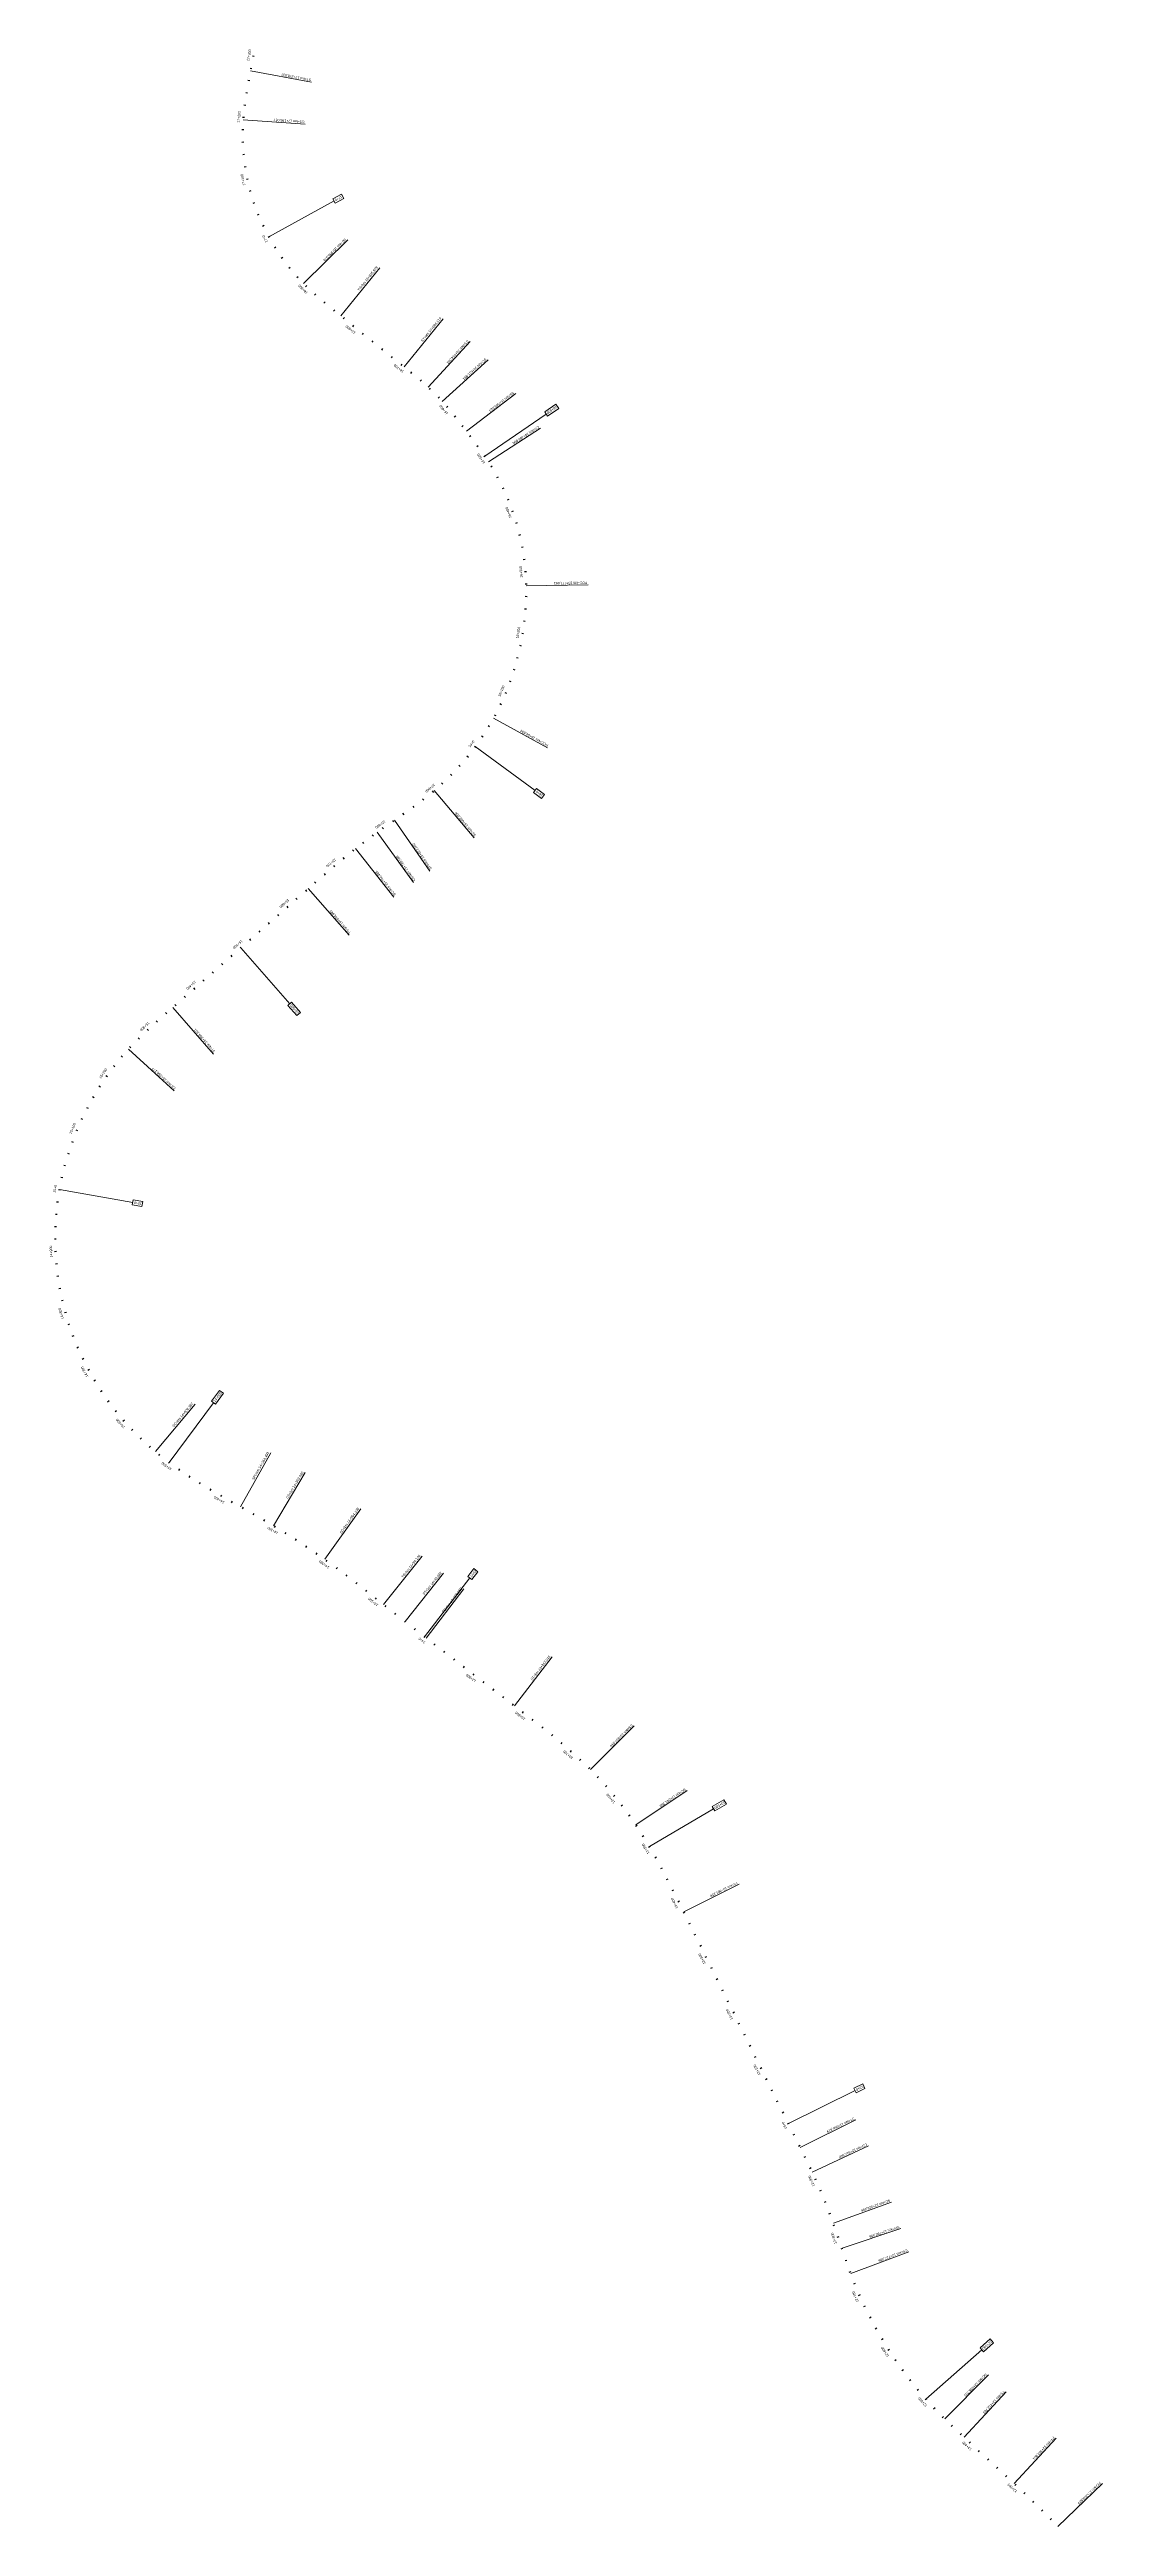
# Model space of a CAD drawing. Header units: metres. Extents: x 286368 to 330619, y 7396693 to 7466163.
# Drawn here: x 321236 to 322935, y 7401393 to 7405390 of the extents above; entities that cross this region are included whole.
import ezdxf

# ---------------------------------------------------------------- set-up
doc = ezdxf.new("R2010")
doc.units = ezdxf.units.M
doc.header["$MEASUREMENT"] = 0
for name, color, linetype, lineweight in [('U-HZ-ESTACAS', 3, 'Continuous', 30), ('U-HZ-KM', 1, 'Continuous', 20), ('U-HZ-NOTAVEIS', 2, 'Continuous', 30)]:
    doc.layers.add(name, color=color, linetype=linetype, lineweight=lineweight)
doc.layers.add('U-HZ-TRAÇO', color=3, linetype='TIC_LINE')
doc.styles.add('ARIAL', font='arial.ttf')
doc.styles.get("Standard").update_dxf_attribs({"font": 'arial.ttf'})
doc.linetypes.add('TIC_LINE', pattern='A,3.5,-0.25,["TIC",Standard,S=0.175,R=0,X=-0.05,Y=-0.1],-0.5', length=4.25)

# ---------------------------------------------------------------- blocks, each defined once
blk = doc.blocks.new('AeccTick (TIC)')
at = {"layer": 'U-HZ-TRAÇO', "lineweight": -2}
blk.add_line((0, 0.75), (0, -0.75), dxfattribs=at)

msp = doc.modelspace()

# ---------------------------------------------------------------- linework, layer by layer
at = {"layer": 'U-HZ-KM', "color": 1, "linetype": 'Continuous', "lineweight": 0}
for p, q in [((321706.8, 7405156.5), (321693, 7405149)), ((321693, 7405149), (321696.9, 7405141.9)), ((321696.9, 7405141.9), (321710.7, 7405149.4)), ((321710.7, 7405149.4), (321706.8, 7405156.5)), ((321589.8, 7405087.7), (321695, 7405145.4)), ((321938.1, 7404733.8), (322037.2, 7404801.6)), ((322053, 7404817.3), (322034.9, 7404804.9)), ((322034.9, 7404804.9), (322039.5, 7404798.2)), ((322039.5, 7404798.2), (322057.6, 7404810.6)), ((322057.6, 7404810.6), (322053, 7404817.3)), ((321922.7, 7404264.9), (322019.4, 7404193.9)), ((322021.8, 7404197.2), (322017.1, 7404190.7)), ((322017.1, 7404190.7), (322029.7, 7404181.4)), ((322034.5, 7404187.9), (322021.8, 7404197.2)), ((322029.7, 7404181.4), (322034.5, 7404187.9)), ((321544.3, 7403940.2), (321623.4, 7403849.9)), ((321626.4, 7403852.6), (321620.3, 7403847.3)), ((321620.3, 7403847.3), (321634.8, 7403830.8)), ((321640.9, 7403836.1), (321626.4, 7403852.6)), ((321634.8, 7403830.8), (321640.9, 7403836.1)), ((321251.7, 7403550.1), (321369.9, 7403529.5)), ((321370.6, 7403533.5), (321369.2, 7403525.5)), ((321369.2, 7403525.5), (321384.7, 7403522.8)), ((321386.1, 7403530.8), (321370.6, 7403533.5)), ((321384.7, 7403522.8), (321386.1, 7403530.8)), ((321428.8, 7403109.7), (321500.3, 7403206.1)), ((321510.1, 7403226.1), (321497.1, 7403208.5)), ((321497.1, 7403208.5), (321503.6, 7403203.7)), ((321503.6, 7403203.7), (321516.6, 7403221.3)), ((321516.6, 7403221.3), (321510.1, 7403226.1)), ((321841.1, 7402828.3), (321914.2, 7402923.4)), ((321920.6, 7402938.4), (321911, 7402925.9)), ((321911, 7402925.9), (321917.4, 7402921)), ((321917.4, 7402921), (321927, 7402933.4)), ((321927, 7402933.4), (321920.6, 7402938.4)), ((322204, 7402489.9), (322307.4, 7402550.9)), ((322324.3, 7402565.5), (322305.4, 7402554.3)), ((322305.4, 7402554.3), (322309.5, 7402547.4)), ((322309.5, 7402547.4), (322328.4, 7402558.5)), ((322328.4, 7402558.5), (322324.3, 7402565.5)), ((322428.3, 7402043.1), (322535.9, 7402096.3)), ((322548.2, 7402106.9), (322534.1, 7402100)), ((322534.1, 7402100), (322537.7, 7402092.7)), ((322537.7, 7402092.7), (322551.8, 7402099.7)), ((322551.8, 7402099.7), (322548.2, 7402106.9)), ((322650.3, 7401598.4), (322740.3, 7401677.8)), ((322754.1, 7401695.3), (322737.6, 7401680.8)), ((322737.6, 7401680.8), (322743, 7401674.8)), ((322743, 7401674.8), (322759.4, 7401689.3)), ((322759.4, 7401689.3), (322754.1, 7401695.3))]:
    msp.add_line(p, q, dxfattribs=at)
at = {"layer": 'U-HZ-NOTAVEIS', "color": 1, "linetype": 'Continuous', "lineweight": 0}
for p, q in [((321560.3, 7405355.7), (321658.5, 7405337)), ((321548.4, 7405276.6), (321648.2, 7405269.5)), ((321645.6, 7405012.5), (321717, 7405082.5)), ((321705.9, 7404959.9), (321768.6, 7405037.8)), ((321808.2, 7404877.6), (321870.9, 7404955.4)), ((321846.7, 7404845.1), (321914.6, 7404918.5)), ((321869.5, 7404822.1), (321943.5, 7404889.3)), ((321908.7, 7404773.8), (321988.1, 7404834.5)), ((321944.2, 7404724.7), (322028.2, 7404778.9)), ((322005, 7404524.5), (322105, 7404526.1)), ((321952.1, 7404311), (322039.7, 7404262.9)), ((321856.6, 7404194), (321921.3, 7404117.7)), ((321764.5, 7404126.7), (321822.9, 7404045.6)), ((321792.3, 7404146.2), (321849.3, 7404064.1)), ((321729.6, 7404100.4), (321791.6, 7404021.9)), ((321653.3, 7404035.8), (321719.2, 7403960.6)), ((321434.6, 7403844), (321500.5, 7403768.8)), ((321363.3, 7403776.9), (321437, 7403709.3)), ((321406.5, 7403127.3), (321470.6, 7403204)), ((321543.9, 7403038.4), (321593.1, 7403125.5)), ((321597.2, 7403007.7), (321648.5, 7403093.5)), ((321679.9, 7402953.5), (321738.1, 7403034.8)), ((321775, 7402880.4), (321837.3, 7402958.7)), ((321809.5, 7402853), (321871.7, 7402931.3)), ((321843.7, 7402826.3), (321904.6, 7402905.6)), ((321986.3, 7402717), (322047.1, 7402796.3)), ((322108.7, 7402614.1), (322179.5, 7402684.8)), ((322182.1, 7402524.9), (322265.1, 7402580.6)), ((322259.3, 7402384.8), (322348.9, 7402429.2)), ((322447.5, 7402004.4), (322537.1, 7402048.8)), ((322466.8, 7401964.5), (322557.5, 7402006.9)), ((322500.8, 7401882.3), (322594.9, 7401916.2)), ((322514.8, 7401841.6), (322609.6, 7401873.5)), ((322528.9, 7401801), (322622.6, 7401836)), ((322680.7, 7401566.3), (322751, 7401637.3)), ((322711.9, 7401536.7), (322779.8, 7401610.1)), ((322792.4, 7401462.1), (322860.4, 7401535.4)), ((322863.3, 7401392.7), (322935.2, 7401462.3))]:
    msp.add_line(p, q, dxfattribs=at)

# ---------------------------------------------------------------- block references
at = {"layer": 'U-HZ-TRAÇO', "color": 40, "linetype": 'Continuous', "lineweight": 30}
for p, xscale, yscale, zscale, rotation in [((321561, 7405359.6), 2, 2, 2, 79.25185494521429), ((321564.7, 7405379.2), 2, 2, 2, 79.25185494521429), ((321553.8, 7405320.2), 1.999999999999999, 1.999999999999999, 1.999999999999999, 80.60964968855252), ((321557.3, 7405339.9), 1.999999999999999, 1.999999999999999, 1.999999999999999, 79.52074616654569), ((321548.7, 7405280.6), 2, 2, 2, 85.29676094481798), ((321550.9, 7405300.4), 2, 2, 2, 82.53498794797662), ((321547.7, 7405260.6), 2, 2, 2, 88.62607745770654), ((321547.8, 7405240.6), 2, 2, 2, 91.9718164072672), ((321549, 7405220.6), 2, 2, 2, 95.3175553569244), ((321551.5, 7405200.8), 2, 2, 2, 98.66329430656837), ((321555.1, 7405181.1), 2, 2, 2, 102.0090332563324), ((321559.8, 7405161.7), 2, 2, 2, 105.354772205892), ((321565.6, 7405142.6), 2, 2, 2, 108.7005111556632), ((321572.6, 7405123.8), 1.999999999999999, 1.999999999999999, 1.999999999999999, 112.0462501052602), ((321580.7, 7405105.5), 2, 2, 2, 115.3919890549514), ((321589.8, 7405087.7), 2, 2, 2, 118.7377280046591), ((321599.9, 7405070.5), 1.999999999999999, 1.999999999999999, 1.999999999999999, 122.083466954252), ((321611, 7405053.8), 2, 2, 2, 125.4292059038667), ((321623, 7405037.9), 1.999999999999999, 1.999999999999999, 1.999999999999999, 128.7749448535406), ((321636, 7405022.7), 2, 2, 2, 132.1206838032089), ((321649.9, 7405008.2), 2, 2, 2, 135.4290504812395), ((321664.4, 7404994.6), 2, 2, 2, 138.1065341998862), ((321679.6, 7404981.5), 2, 2, 2, 139.9475831811157), ((321695, 7404968.7), 2, 2, 2, 140.9521974249279), ((321710.6, 7404956.2), 2, 2, 2, 141.1577492030019), ((321726.1, 7404943.6), 2, 2, 2, 141.1577492030019), ((321741.7, 7404931.1), 2, 2, 2, 141.1577492030019), ((321757.3, 7404918.6), 2, 2, 2, 141.1577492030019), ((321772.9, 7404906), 2, 2, 2, 141.1577492030019), ((321788.5, 7404893.5), 2, 2, 2, 141.1577492030019), ((321804, 7404880.9), 2, 2, 2, 141.1577492030019), ((321819.6, 7404868.4), 2, 2, 2, 140.8287626400627), ((321834.9, 7404855.6), 2, 2, 2, 139.3143447303387), ((321849.8, 7404842.2), 2, 2, 2, 136.5980651659382), ((321864, 7404828.1), 2, 2, 2, 133.5009960018933), ((321877.4, 7404813.2), 2, 2, 2, 130.5797565848604), ((321890.1, 7404797.8), 2, 2, 2, 128.5715181988231), ((321902.4, 7404782), 2, 2, 2, 127.5580368700241), ((321914.5, 7404766.1), 2, 2, 2, 127.3089951595138), ((321926.5, 7404750.1), 2, 2, 2, 126.3329623738359), ((321938.1, 7404733.8), 2, 2, 2, 124.3621725309196), ((321949, 7404717), 2, 2, 2, 121.4972176575169), ((321959, 7404699.7), 2, 2, 2, 118.4816503147364), ((321968.1, 7404681.9), 2, 2, 2, 115.4660829719183), ((321976.2, 7404663.6), 2, 2, 2, 112.4505156292005), ((321983.4, 7404645), 2, 2, 2, 109.434948286295), ((321989.5, 7404625.9), 2, 2, 2, 106.4193809436098), ((321994.7, 7404606.6), 2, 2, 2, 103.4038136007321), ((321998.8, 7404587), 2, 2, 2, 100.3882462579168), ((322001.9, 7404567.3), 2, 2, 2, 97.37267891515512), ((322003.9, 7404547.4), 1.999999999999999, 1.999999999999999, 1.999999999999999, 94.35711157244589), ((322004.9, 7404527.4), 2, 2, 2, 91.3415442296511), ((322003.9, 7404487.4), 2, 2, 2, 85.96070027496471), ((322004.9, 7404507.4), 2, 2, 2, 88.62562025241685), ((321995.6, 7404428.1), 2, 2, 2, 77.96594034290337), ((321999.3, 7404447.7), 2, 2, 2, 80.63086032036185), ((322002.1, 7404467.5), 2, 2, 2, 83.29578029770938), ((321985.4, 7404389.4), 2, 2, 2, 72.6361003882881), ((321990.9, 7404408.6), 2, 2, 2, 75.3010203656313), ((321971.7, 7404351.8), 2, 2, 2, 67.30626043359126), ((321979, 7404370.5), 2, 2, 2, 69.97118041088248), ((321954.6, 7404315.7), 2, 2, 2, 61.97642047888766), ((321963.6, 7404333.6), 2, 2, 2, 64.64134045617632), ((321934.2, 7404281.3), 2, 2, 2, 56.47977745014887), ((321944.8, 7404298.3), 2, 2, 2, 59.24101983734659), ((321897.5, 7404233.9), 2, 2, 2, 48.19605028842728), ((321910.5, 7404249.1), 2, 2, 2, 50.95729267565601), ((321922.7, 7404264.9), 2, 2, 2, 53.71853506293043), ((321854.4, 7404192.2), 2, 2, 2, 39.91907430413581), ((321869.5, 7404205.4), 2, 2, 2, 42.67356551401772), ((321883.8, 7404219.3), 2, 2, 2, 45.43480790123869), ((321806.5, 7404156.1), 2, 2, 2, 35.02498561621497), ((321822.8, 7404167.7), 2, 2, 2, 35.96739513901807), ((321838.8, 7404179.7), 2, 2, 2, 37.59875803499168), ((321741.5, 7404109.6), 2, 2, 2, 37.43562534486382), ((321757.5, 7404121.6), 2, 2, 2, 36.26632372205196), ((321773.7, 7404133.3), 2, 2, 2, 35.20702669012034), ((321790.1, 7404144.7), 2, 2, 2, 34.77152946658239), ((321694.9, 7404071.8), 2, 2, 2, 40.35195669084376), ((321710.2, 7404084.7), 2, 2, 2, 39.59173930852171), ((321725.7, 7404097.3), 2, 2, 2, 38.59766160165648), ((321649.6, 7404032.5), 1.999999999999999, 1.999999999999999, 1.999999999999999, 41.23671225651751), ((321664.6, 7404045.6), 2, 2, 2, 41.17081048185826), ((321679.7, 7404058.8), 2, 2, 2, 40.8783137486226), ((321604.4, 7403992.9), 1.999999999999999, 1.999999999999999, 1.999999999999999, 41.23671225651751), ((321619.5, 7404006.1), 1.999999999999999, 1.999999999999999, 1.999999999999999, 41.23671225651751), ((321634.5, 7404019.3), 1.999999999999999, 1.999999999999999, 1.999999999999999, 41.23671225651751), ((321559.3, 7403953.4), 1.999999999999999, 1.999999999999999, 1.999999999999999, 41.23671225651751), ((321574.4, 7403966.6), 1.999999999999999, 1.999999999999999, 1.999999999999999, 41.23671225651751), ((321589.4, 7403979.7), 1.999999999999999, 1.999999999999999, 1.999999999999999, 41.23671225651751), ((321514.2, 7403913.8), 1.999999999999999, 1.999999999999999, 1.999999999999999, 41.23671225651751), ((321529.2, 7403927), 1.999999999999999, 1.999999999999999, 1.999999999999999, 41.23671225651751), ((321544.3, 7403940.2), 1.999999999999999, 1.999999999999999, 1.999999999999999, 41.23671225651751), ((321469.1, 7403874.3), 1.999999999999999, 1.999999999999999, 1.999999999999999, 41.23671225651751), ((321484.1, 7403887.5), 1.999999999999999, 1.999999999999999, 1.999999999999999, 41.23671225651751), ((321499.2, 7403900.6), 1.999999999999999, 1.999999999999999, 1.999999999999999, 41.23671225651751), ((321424, 7403834.7), 2, 2, 2, 41.36597599043849), ((321439, 7403847.9), 1.999999999999999, 1.999999999999999, 1.999999999999999, 41.23671225651751), ((321454, 7403861.1), 1.999999999999999, 1.999999999999999, 1.999999999999999, 41.23671225651751), ((321379.9, 7403794), 2, 2, 2, 44.8064727058409), ((321394.3, 7403807.9), 2, 2, 2, 43.13954361181181), ((321409, 7403821.4), 2, 2, 2, 41.99271137334435), ((321340, 7403749.3), 1.999999999999999, 1.999999999999999, 1.999999999999999, 52.07695735684899), ((321352.6, 7403764.8), 2, 2, 2, 49.53047826740106), ((321365.9, 7403779.7), 2, 2, 2, 46.99349865543162), ((321316.8, 7403716.7), 2, 2, 2, 57.16991553580386), ((321328, 7403733.2), 2, 2, 2, 54.62343644636545), ((321296.7, 7403682.1), 2, 2, 2, 62.26287371472451), ((321306.4, 7403699.6), 2, 2, 2, 59.71639462524769), ((321279.7, 7403645.9), 2, 2, 2, 67.35583189367509), ((321287.8, 7403664.2), 2, 2, 2, 64.80935280418268), ((321260.3, 7403589.2), 2, 2, 2, 74.99526916216548), ((321265.9, 7403608.4), 2, 2, 2, 72.44879007260806), ((321272.4, 7403627.3), 2, 2, 2, 69.90231098319963), ((321251.7, 7403550.1), 2, 2, 2, 80.08822734100255), ((321255.6, 7403569.8), 2, 2, 2, 77.54174825153773), ((321246.6, 7403510.5), 2, 2, 2, 85.18118552004312), ((321248.7, 7403530.4), 1.999999999999999, 1.999999999999999, 1.999999999999999, 82.63470643051606), ((321245, 7403470.5), 2, 2, 2, 90.27414369891484), ((321245.3, 7403490.5), 2, 2, 2, 87.72766460946033), ((321245.5, 7403450.5), 2, 2, 2, 92.82062278839025), ((321246.9, 7403430.6), 2, 2, 2, 95.36710187791013), ((321249.2, 7403410.7), 2, 2, 2, 97.91358096736988), ((321252.4, 7403391), 2, 2, 2, 100.460060056856), ((321256.5, 7403371.4), 2, 2, 2, 103.0065391462804), ((321261.4, 7403352), 2, 2, 2, 105.5530182357717), ((321267.2, 7403332.9), 1.999999999999999, 1.999999999999999, 1.999999999999999, 108.0994973252257), ((321273.9, 7403314), 2, 2, 2, 110.6459764146425), ((321281.3, 7403295.5), 2, 2, 2, 113.1924555042072), ((321289.6, 7403277.3), 2, 2, 2, 115.7389345936749), ((321298.7, 7403259.4), 2, 2, 2, 118.2854136831022), ((321308.6, 7403242.1), 2, 2, 2, 120.8318927725787), ((321319.2, 7403225.1), 2, 2, 2, 123.3783718620274), ((321330.6, 7403208.7), 2, 2, 2, 125.9248509515023), ((321342.7, 7403192.7), 2, 2, 2, 128.4713300409457), ((321355.4, 7403177.4), 2, 2, 2, 131.0178091304363), ((321368.9, 7403162.6), 2, 2, 2, 133.5642882199126), ((321383, 7403148.4), 2, 2, 2, 136.1107673093956), ((321397.7, 7403134.8), 2, 2, 2, 138.6572463988826), ((321413, 7403122), 2, 2, 2, 141.1765321350335), ((321428.8, 7403109.7), 2, 2, 2, 143.4376086690611), ((321445.1, 7403098.1), 2, 2, 2, 145.3878999755403), ((321461.7, 7403087), 2, 2, 2, 147.0274060544711), ((321478.6, 7403076.3), 2, 2, 2, 148.3561269058536), ((321495.8, 7403066), 2, 2, 2, 149.3740625296878), ((321513, 7403055.9), 2, 2, 2, 150.0812129259737), ((321530.4, 7403046), 2, 2, 2, 150.4775780947113), ((321547.8, 7403036.2), 2, 2, 2, 150.5631580359004), ((321565.2, 7403026.3), 2, 2, 2, 150.3379527495413), ((321582.6, 7403016.3), 2, 2, 2, 149.8019622356338), ((321599.8, 7403006.2), 2, 2, 2, 148.9587765851621), ((321616.8, 7402995.7), 2, 2, 2, 148.0038469265916), ((321633.7, 7402985), 2, 2, 2, 147.0489172680424), ((321650.4, 7402973.9), 2, 2, 2, 146.0939876094718), ((321666.9, 7402962.7), 2, 2, 2, 145.1390579509181), ((321683.2, 7402951.1), 2, 2, 2, 144.1882040107351), ((321699.4, 7402939.3), 2, 2, 2, 143.347644824374), ((321715.3, 7402927.2), 2, 2, 2, 142.6648908773749), ((321731.2, 7402915), 1.999999999999999, 1.999999999999999, 1.999999999999999, 142.140747960378), ((321746.9, 7402902.7), 2, 2, 2, 141.7755909323461), ((321762.6, 7402890.3), 2, 2, 2, 141.569555303994), ((321778.3, 7402877.8), 2, 2, 2, 141.5193138698255), ((321793.9, 7402865.4), 2, 2, 2, 141.5193138698255), ((321809.6, 7402853), 2, 2, 2, 141.5212039164435), ((321825.3, 7402840.6), 1.999999999999999, 1.999999999999999, 1.999999999999999, 141.9795701525406), ((321841.1, 7402828.3), 1.999999999999999, 1.999999999999999, 1.999999999999999, 142.4379363886521), ((321857, 7402816.1), 2, 2, 2, 142.5144144059929), ((321872.8, 7402804), 2, 2, 2, 142.5144144059929), ((321888.7, 7402791.8), 2, 2, 2, 142.5144144059929), ((321904.6, 7402779.6), 2, 2, 2, 142.5144144059929), ((321920.4, 7402767.5), 2, 2, 2, 142.5144144059929), ((321936.3, 7402755.3), 2, 2, 2, 142.5144144059929), ((321952.2, 7402743.1), 2, 2, 2, 142.5144144059929), ((321968, 7402730.9), 2, 2, 2, 142.5144144059929), ((321983.9, 7402718.8), 2, 2, 2, 142.5144144059929), ((321999.8, 7402706.6), 2, 2, 2, 142.4280120051579), ((322015.6, 7402694.4), 2, 2, 2, 142.105545603132), ((322031.3, 7402682), 2, 2, 2, 141.5444729547421), ((322046.9, 7402669.5), 2, 2, 2, 140.7452825246809), ((322062.3, 7402656.7), 2, 2, 2, 139.7092988582832), ((322077.4, 7402643.6), 2, 2, 2, 138.4393279504724), ((322092.2, 7402630.1), 2, 2, 2, 136.9404545296493), ((322106.6, 7402616.2), 2, 2, 2, 135.2209308776474), ((322120.6, 7402601.9), 2, 2, 2, 133.3212496692819), ((322134, 7402587.2), 2, 2, 2, 131.4113903521493), ((322147, 7402571.9), 2, 2, 2, 129.5015310350178), ((322159.5, 7402556.3), 2, 2, 2, 127.5916717179457), ((322171.4, 7402540.2), 2, 2, 2, 125.6818124008074), ((322182.8, 7402523.8), 2, 2, 2, 123.7756811033928), ((322193.7, 7402507), 1.999999999999999, 1.999999999999999, 1.999999999999999, 122.0376288145725), ((322204, 7402489.9), 2, 2, 2, 120.5193367984461), ((322214, 7402472.6), 2, 2, 2, 119.2293730070671), ((322223.6, 7402455), 2, 2, 2, 118.173059790454), ((322232.9, 7402437.3), 1.999999999999999, 1.999999999999999, 1.999999999999999, 117.3533665391985), ((322242, 7402419.5), 2, 2, 2, 116.7717177480425), ((322251, 7402401.6), 2, 2, 2, 116.4286530603625), ((322259.8, 7402383.7), 2, 2, 2, 116.323834097827), ((322268.7, 7402365.8), 2, 2, 2, 116.323834097827), ((322277.6, 7402347.9), 2, 2, 2, 116.323834097827), ((322286.4, 7402329.9), 2, 2, 2, 116.323834097827), ((322295.3, 7402312), 2, 2, 2, 116.323834097827), ((322304.2, 7402294.1), 2, 2, 2, 116.323834097827), ((322313, 7402276.2), 2, 2, 2, 116.323834097827), ((322321.9, 7402258.2), 2, 2, 2, 116.323834097827), ((322330.8, 7402240.3), 2, 2, 2, 116.323834097827), ((322339.7, 7402222.4), 2, 2, 2, 116.323834097827), ((322348.5, 7402204.4), 2, 2, 2, 116.323834097827), ((322357.4, 7402186.5), 2, 2, 2, 116.323834097827), ((322366.3, 7402168.6), 2, 2, 2, 116.323834097827), ((322375.1, 7402150.7), 2, 2, 2, 116.323834097827), ((322384, 7402132.7), 2, 2, 2, 116.323834097827), ((322392.9, 7402114.8), 2, 2, 2, 116.323834097827), ((322401.7, 7402096.9), 2, 2, 2, 116.323834097827), ((322410.6, 7402079), 2, 2, 2, 116.323834097827), ((322419.5, 7402061), 2, 2, 2, 116.323834097827), ((322428.3, 7402043.1), 2, 2, 2, 116.323834097827), ((322437.2, 7402025.2), 2, 2, 2, 116.323834097827), ((322446.1, 7402007.3), 2, 2, 2, 116.323834097827), ((322454.9, 7401989.3), 2, 2, 2, 116.1372145521696), ((322463.6, 7401971.3), 2, 2, 2, 115.4296352554991), ((322472.1, 7401953.2), 2, 2, 2, 114.2976133422922), ((322480.1, 7401934.9), 2, 2, 2, 113.1283117195599), ((322487.8, 7401916.4), 2, 2, 2, 111.9590100968633), ((322495.1, 7401897.8), 2, 2, 2, 110.7897084741296), ((322502, 7401879), 2, 2, 2, 109.6287960880458), ((322508.5, 7401860.1), 2, 2, 2, 108.8264090069119), ((322514.9, 7401841.2), 2, 2, 2, 108.56777604592), ((322521.4, 7401822.2), 2, 2, 2, 108.9976724554344), ((322528, 7401803.4), 2, 2, 2, 110.2468003837392), ((322535.3, 7401784.7), 2, 2, 2, 112.0029340546), ((322543, 7401766.3), 2, 2, 2, 113.7658811165374), ((322551.4, 7401748.1), 2, 2, 2, 115.5288281784842), ((322560.3, 7401730.2), 2, 2, 2, 117.2917752404151), ((322569.7, 7401712.6), 2, 2, 2, 119.0547223023252), ((322579.7, 7401695.2), 2, 2, 2, 120.8176693642882), ((322590.2, 7401678.2), 2, 2, 2, 122.5806164262666), ((322601.2, 7401661.5), 2, 2, 2, 124.3435634881824), ((322612.8, 7401645.2), 2, 2, 2, 126.1065105501339), ((322624.8, 7401629.2), 2, 2, 2, 127.8694576120681), ((322637.3, 7401613.6), 2, 2, 2, 129.6324046739923), ((322650.3, 7401598.4), 2, 2, 2, 131.3953517359056), ((322663.8, 7401583.6), 2, 2, 2, 133.1582987978469), ((322677.7, 7401569.3), 2, 2, 2, 134.9212458597803), ((322692, 7401555.3), 2, 2, 2, 136.4284728561369), ((322706.6, 7401541.6), 2, 2, 2, 137.1350839151874), ((322721.2, 7401528), 2, 2, 2, 137.1887609743038), ((322735.9, 7401514.4), 2, 2, 2, 137.1887609743038), ((322750.6, 7401500.8), 2, 2, 2, 137.1887609743038), ((322765.3, 7401487.3), 2, 2, 2, 137.1887609743038), ((322779.9, 7401473.7), 2, 2, 2, 137.1887609743038), ((322794.6, 7401460.1), 2, 2, 2, 137.0945176613288), ((322809.2, 7401446.4), 2, 2, 2, 136.4578978889611), ((322823.6, 7401432.5), 2, 2, 2, 135.8212781165925), ((322837.9, 7401418.5), 2, 2, 2, 135.1846583442186), ((322852, 7401404.3), 2, 2, 2, 134.5480385718589)]:
    msp.add_blockref('AeccTick (TIC)', p, dxfattribs=dict(at, xscale=xscale, yscale=yscale, zscale=zscale, rotation=rotation))

# ---------------------------------------------------------------- texts
at = {"layer": 'U-HZ-ESTACAS', "color": 40, "linetype": 'Continuous', "lineweight": 30, "char_height": 4, "style": 'ARIAL'}
for s, insert, attachment_point, rotation in [('{\\C3;17+300}', (321559.6, 7405380.2), 8, 79.2519), ('{\\C3;17+200}', (321543.5, 7405281), 8, 85.2968), ('{\\C3;17+100}', (321549.9, 7405180), 8, 102.009), ('{\\C3;17+0}', (321585.1, 7405085.2), 8, 118.7377), ('{\\C3;16+900}', (321646.2, 7405004.5), 8, 135.4291), ('{\\C3;16+800}', (321722.8, 7404939.5), 8, 141.1577), ('{\\C3;16+700}', (321800.7, 7404876.8), 8, 141.1577), ('{\\C3;16+600}', (321873.3, 7404809.8), 8, 130.5798), ('{\\C3;16+500}', (321933.8, 7404730.8), 8, 124.3622), ('{\\C3;16+400}', (321978.4, 7404643.2), 8, 109.4349), ('{\\C3;16+300}', (321998.7, 7404547), 8, 94.3571), ('{\\C3;16+200}', (321994.1, 7404448.6), 8, 80.6309), ('{\\C3;16+100}', (321966.9, 7404353.9), 8, 67.3063), ('{\\C3;16+0}', (321918.5, 7404268.1), 8, 53.7185), ('{\\C3;15+900}', (321851.1, 7404196.2), 2, 219.9191), ('{\\C3;15+800}', (321770.7, 7404137.6), 2, 215.207), ('{\\C3;15+700}', (321691.4, 7404075.8), 2, 220.352), ('{\\C3;15+600}', (321616, 7404010.1), 2, 221.2367), ('{\\C3;15+500}', (321540.8, 7403944.1), 2, 221.2367), ('{\\C3;15+400}', (321465.6, 7403878.2), 2, 221.2367), ('{\\C3;15+300}', (321390.7, 7403811.7), 2, 223.1395), ('{\\C3;15+200}', (321323.8, 7403736.3), 8, 54.6234), ('{\\C3;15+100}', (321274.8, 7403648), 8, 67.3558), ('{\\C3;15+0}', (321246.5, 7403551.1), 8, 80.0882), ('{\\C3;14+900}', (321240.2, 7403450.3), 8, 92.8206), ('{\\C3;14+800}', (321256.4, 7403350.6), 8, 105.553), ('{\\C3;14+700}', (321294.1, 7403256.9), 8, 118.2854), ('{\\C3;14+600}', (321351.5, 7403173.9), 8, 131.0178), ('{\\C3;14+500}', (321425.7, 7403105.5), 8, 143.4376), ('{\\C3;14+400}', (321510.4, 7403051.3), 8, 150.0812), ('{\\C3;14+300}', (321597.1, 7403001.6), 8, 148.9588), ('{\\C3;14+200}', (321680.1, 7402946.8), 8, 144.1882), ('{\\C3;14+100}', (321759.3, 7402886.2), 8, 141.5696), ('{\\C3;14+0}', (321837.9, 7402824.1), 8, 142.4379), ('{\\C3;13+900}', (321917.2, 7402763.3), 8, 142.5144), ('{\\C3;13+800}', (321996.6, 7402702.4), 8, 142.428), ('{\\C3;13+700}', (322073.9, 7402639.6), 8, 138.4393), ('{\\C3;13+600}', (322143, 7402568.6), 8, 129.5015), ('{\\C3;13+500}', (322199.5, 7402487.2), 8, 120.5193), ('{\\C3;13+400}', (322246.2, 7402399.3), 8, 116.4287), ('{\\C3;13+300}', (322290.6, 7402309.7), 8, 116.3238), ('{\\C3;13+200}', (322334.9, 7402220), 8, 116.3238), ('{\\C3;13+100}', (322379.3, 7402130.4), 8, 116.3238), ('{\\C3;13+0}', (322423.6, 7402040.8), 8, 116.3238), ('{\\C3;12+900}', (322467.3, 7401951), 8, 114.2976), ('{\\C3;12+800}', (322503.6, 7401858.4), 8, 108.8264), ('{\\C3;12+700}', (322538.2, 7401764.2), 8, 113.7659), ('{\\C3;12+600}', (322585.8, 7401675.4), 8, 122.5806), ('{\\C3;12+500}', (322646.3, 7401595), 8, 131.3954), ('{\\C3;12+400}', (322717.7, 7401524.2), 8, 137.1888), ('{\\C3;12+300}', (322791, 7401456.2), 8, 137.0945)]:
    msp.add_mtext(s, dxfattribs=dict(at, insert=insert, attachment_point=attachment_point, rotation=rotation))
at = {"layer": 'U-HZ-KM', "color": 40, "linetype": 'Continuous', "lineweight": 30, "char_height": 4, "style": 'ARIAL'}
for s, insert, attachment_point, rotation in [('{\\C1;17+0}', (321696.7, 7405146.4), 6, 208.7377), ('{\\C1;16+500}', (322038.8, 7404802.7), 6, 214.3622), ('{\\C1;16+0}', (322021.1, 7404192.7), 6, 143.7185), ('{\\C1;15+500}', (321624.7, 7403848.4), 6, 131.2367), ('{\\C1;15+0}', (321371.9, 7403529.1), 6, 170.0882), ('{\\C1;14+500}', (321501.5, 7403207.7), 4, 53.4376), ('{\\C1;14+0}', (321915.5, 7402925), 4, 52.4379), ('{\\C1;13+500}', (322309.1, 7402551.9), 6, 210.5193), ('{\\C1;13+0}', (322537.7, 7402097.2), 6, 206.3238), ('{\\C1;12+500}', (322741.8, 7401679.1), 6, 221.3954)]:
    msp.add_mtext(s, dxfattribs=dict(at, insert=insert, attachment_point=attachment_point, rotation=rotation))
at = {"layer": 'U-HZ-NOTAVEIS', "linetype": 'Continuous', "lineweight": 30, "char_height": 4, "style": 'ARIAL'}
for s, insert, attachment_point, rotation in [('ST=km 17+276,037', (321657.5, 7405338.5), 1, 169.2519), ('CS=km 17+196,037', (321647, 7405270.9), 1, 175.9433), ('SC=km 16+905,979', (321715.2, 7405082.5), 1, 224.4663), ('TS=km 16+825,979', (321766.8, 7405037.6), 9, 51.1577), ('ST=km 16+694,629', (321869.1, 7404955.3), 9, 51.1577), ('CS=km 16+644,261', (321912.8, 7404918.5), 1, 227.2579), ('SS=km 16+549,624', (321986.3, 7404834.8), 1, 217.4242), ('CS=km 16+488,994', (322026.5, 7404779.3), 1, 212.8534), ('PCC=km 16+277,091', (322103.7, 7404527.3), 1, 180.9029), ('SC=km 15+902,800', (321921.4, 7404119.5), 1, 130.2989), ('SPI=km 15+822,642', (321849.6, 7404065.8), 1, 124.7655), ('CS=km 15+788,698', (321823.2, 7404047.3), 1, 125.7578), ('SC=km 15+744,985', (321791.8, 7404023.7), 1, 128.3135), ('TS=km 15+644,985', (321719.3, 7403962.3), 1, 131.2367), ('ST=km 15+354,101', (321500.6, 7403770.6), 1, 131.2367), ('CS=km 15+256,177', (321437, 7403711.1), 1, 137.4707), ('SC=km 14+528,367', (321468.8, 7403203.9), 9, 50.1385), ('SPI=km 14+364,493', (321591.3, 7403125), 9, 60.571), ('CS=km 14+303,040', (321646.8, 7403093.1), 9, 59.1039), ('SC=km 14+204,108', (321736.4, 7403034.5), 9, 54.3803), ('TS=km 14+84,108', (321835.5, 7402958.5), 9, 51.5193), ('PT=km 14+40,082', (321870, 7402931.1), 9, 51.5193), ('PC=km 13+996,663', (321902.8, 7402905.4), 9, 52.5144), ('ST=km 13+817,016', (322045.4, 7402796.1), 9, 52.5144), ('CS=km 13+657,016', (322177.7, 7402684.8), 1, 224.9461), ('SC=km 13+541,258', (322263.4, 7402581), 1, 213.8921), ('TS=km 13+381,258', (322347.2, 7402429.8), 1, 206.3238), ('ST=km 12+956,819', (322535.4, 7402049.3), 1, 206.3238), ('CS=km 12+912,506', (322555.8, 7402007.5), 1, 205.0288), ('SC=km 12+823,486', (322593.2, 7401917), 1, 199.8242), ('SPI=km 12+780,486', (322608, 7401874.3), 1, 198.5675), ('CS=km 12+737,486', (322621, 7401836.7), 1, 200.4616), ('SC=km 12+455,763', (322749.2, 7401637.3), 1, 225.2947), ('TS=km 12+412,763', (322778, 7401610), 1, 227.1888), ('PT=km 12+302,961', (322858.6, 7401535.4), 1, 227.1888), ('PC=km 12+203,828', (322933.4, 7401462.3), 1, 224.0333)]:
    msp.add_mtext(s, dxfattribs=dict(at, insert=insert, attachment_point=attachment_point, rotation=rotation))
at = {"layer": 'U-HZ-NOTAVEIS', "linetype": 'Continuous', "lineweight": 30, "char_height": 4, "attachment_point": 1, "style": 'ARIAL'}
for s, insert, width, rotation in [('SC=km 16+611,891', (321941.7, 7404889.4), 48.428, 222.2453), ('PCC=km 16+54,634', (322039.2, 7404264.6), 49.932, 151.2615)]:
    msp.add_mtext(s, dxfattribs=dict(at, insert=insert, width=width, rotation=rotation))

doc.saveas('drawing.dxf')
